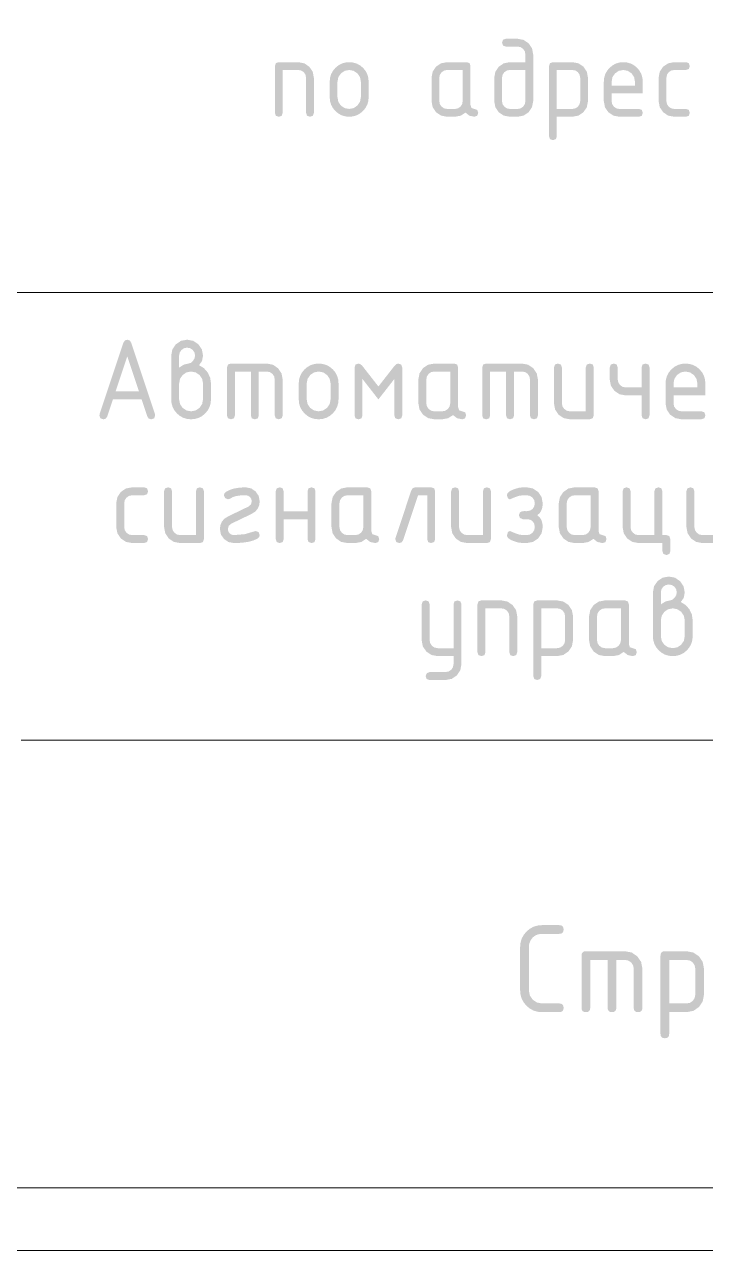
# Model space of a CAD drawing. Header units: millimetres. Extents: x 0 to 420, y 0 to 297.
# Drawn here: x 319.28 to 338.16, y 0 to 33.97 of the extents above; entities that cross this region are included whole.
import ezdxf

# ---------------------------------------------------------------- set-up
doc = ezdxf.new("R2010")
doc.units = ezdxf.units.MM

msp = doc.modelspace()

# ---------------------------------------------------------------- hatches: boundary and pattern name
h = msp.add_hatch(color=7)
h.paths.add_polyline_path([(333.384771, 33.139732), (333.384771, 31.843825), (333.353076, 31.676049), (333.258543, 31.536798), (333.119292, 31.442816), (332.953169, 31.411672), (332.737093, 31.411672), (332.569317, 31.443091), (332.430066, 31.537349), (332.336084, 31.676944), (332.30494, 31.843825), (332.30494, 32.491503), (332.33636, 32.659072), (332.430617, 32.79853), (332.570213, 32.892305), (332.737093, 32.923655), (333.168695, 32.923655), (333.168695, 33.139732), (333.153054, 33.223654), (333.106407, 33.293521), (333.037023, 33.340167), (332.953169, 33.355808), (332.629055, 33.355808), (332.547957, 33.382749), (332.521017, 33.463846), (332.547957, 33.544737), (332.629055, 33.571885), (332.953169, 33.571885), (333.120257, 33.54019), (333.259645, 33.445656), (333.353421, 33.306337)], flags=0)
h.paths.add_polyline_path([(333.168695, 31.843825), (333.168695, 32.707579), (332.737093, 32.707579), (332.653446, 32.691869), (332.583855, 32.64474), (332.536726, 32.574943), (332.521017, 32.491503), (332.521017, 31.843825), (332.536795, 31.761073), (332.584406, 31.691138), (332.654342, 31.643527), (332.737093, 31.627748), (332.953169, 31.627748), (333.036127, 31.643458), (333.105856, 31.690587), (333.152985, 31.760178)], flags=0)
for points in [[(326.225246, 31.51971), (326.225246, 32.815617), (326.252187, 32.896508), (326.333284, 32.923655), (326.873475, 32.923655), (327.039598, 32.891961), (327.178849, 32.797427), (327.273382, 32.658107), (327.305077, 32.491503), (327.305077, 31.51971), (327.277929, 31.438613), (327.197039, 31.411672), (327.115941, 31.438613), (327.089, 31.51971), (327.089, 32.491503), (327.07336, 32.575839), (327.026713, 32.645292), (326.957329, 32.691938), (326.873475, 32.707579), (326.441322, 32.707579), (326.441322, 31.51971), (326.414175, 31.438613), (326.333284, 31.411672), (326.252187, 31.438613)], [(337.078261, 32.491503), (337.078261, 31.843825), (337.09404, 31.761073), (337.141651, 31.691138), (337.211586, 31.643527), (337.294338, 31.627748), (337.617901, 31.627748), (337.698792, 31.600601), (337.725939, 31.51971), (337.698792, 31.438613), (337.617901, 31.411672), (337.294338, 31.411672), (337.126561, 31.442816), (336.987311, 31.536798), (336.893328, 31.676049), (336.862185, 31.843825), (336.862185, 32.491503), (336.893328, 32.659072), (336.987311, 32.79853), (337.126561, 32.892305), (337.294338, 32.923655), (337.617901, 32.923655), (337.698792, 32.896508), (337.725939, 32.815617), (337.698792, 32.73452), (337.617901, 32.707579), (337.294338, 32.707579), (337.210691, 32.691869), (337.1411, 32.64474), (337.093971, 32.574943)], [(325.007219, 24.573287), (325.999958, 24.573287), (326.169594, 24.541041), (326.311946, 24.444303), (326.408684, 24.301952), (326.44093, 24.132315), (326.44093, 23.139576), (326.4133, 23.056756), (326.330687, 23.029333), (326.247867, 23.056756), (326.220444, 23.139576), (326.220444, 24.132315), (326.204459, 24.217822), (326.157054, 24.28886), (326.085947, 24.336747), (325.999958, 24.352801), (325.779472, 24.352801), (325.779472, 23.139576), (325.751842, 23.056756), (325.669229, 23.029333), (325.586408, 23.056756), (325.558985, 23.139576), (325.558985, 24.352801), (325.117462, 24.352801), (325.117462, 23.139576), (325.089832, 23.056756), (325.007219, 23.029333), (324.924399, 23.056756), (324.896976, 23.139576), (324.896976, 24.463044), (324.924399, 24.545658)], [(329.094808, 23.580549), (328.653285, 24.145544), (328.653285, 23.139576), (328.625655, 23.056756), (328.543042, 23.029333), (328.460222, 23.056756), (328.432799, 23.139576), (328.432799, 24.463044), (328.460222, 24.545658), (328.543042, 24.573287), (328.597957, 24.555648), (328.653285, 24.503283), (329.094808, 23.938287), (329.53578, 24.503283), (329.590695, 24.555648), (329.646023, 24.573287), (329.728637, 24.545658), (329.756267, 24.463044), (329.756267, 23.139576), (329.728637, 23.056756), (329.646023, 23.029333), (329.563203, 23.056756), (329.53578, 23.139576), (329.53578, 24.145544)], [(332.082294, 24.573287), (333.075033, 24.573287), (333.244669, 24.541041), (333.387021, 24.444303), (333.483759, 24.301952), (333.516005, 24.132315), (333.516005, 23.139576), (333.488375, 23.056756), (333.405762, 23.029333), (333.322942, 23.056756), (333.295519, 23.139576), (333.295519, 24.132315), (333.279534, 24.217822), (333.232129, 24.28886), (333.161022, 24.336747), (333.075033, 24.352801), (332.854547, 24.352801), (332.854547, 23.139576), (332.826917, 23.056756), (332.744303, 23.029333), (332.661483, 23.056756), (332.63406, 23.139576), (332.63406, 24.352801), (332.192537, 24.352801), (332.192537, 23.139576), (332.164907, 23.056756), (332.082294, 23.029333), (331.999474, 23.056756), (331.972051, 23.139576), (331.972051, 24.463044), (331.999474, 24.545658)], [(335.064147, 24.463044), (335.064147, 23.139576), (335.036518, 23.056756), (334.953904, 23.029333), (334.402138, 23.029333), (334.231123, 23.061235), (334.089047, 23.157215), (333.993067, 23.299291), (333.961166, 23.470305), (333.961166, 24.463044), (333.988588, 24.545658), (334.071409, 24.573287), (334.154022, 24.545658), (334.181652, 24.463044), (334.181652, 23.470305), (334.197844, 23.386383), (334.246695, 23.314863), (334.318215, 23.266011), (334.402138, 23.249819), (334.843661, 23.249819), (334.843661, 24.463044), (334.871084, 24.545658), (334.953904, 24.573287), (335.036518, 24.545658)], [(336.610855, 24.463044), (336.610855, 23.139576), (336.583226, 23.056756), (336.500612, 23.029333), (336.417792, 23.056756), (336.390369, 23.139576), (336.390369, 23.690792), (335.948846, 23.690792), (335.779898, 23.722349), (335.637409, 23.817571), (335.540189, 23.957718), (335.507874, 24.123496), (335.507874, 24.463044), (335.535297, 24.545658), (335.618117, 24.573287), (335.70073, 24.545658), (335.72836, 24.463044), (335.72836, 24.132315), (335.744552, 24.047979), (335.793403, 23.976872), (335.864923, 23.928021), (335.948846, 23.911829), (336.390369, 23.911829), (336.390369, 24.463044), (336.417792, 24.545658), (336.500612, 24.573287), (336.583226, 24.545658)], [(322.047306, 20.703188), (322.047306, 20.041178), (322.063498, 19.957256), (322.112349, 19.885736), (322.18387, 19.836884), (322.267792, 19.820692), (322.599072, 19.820692), (322.681686, 19.793063), (322.709315, 19.710449), (322.681686, 19.627629), (322.599072, 19.600206), (322.267792, 19.600206), (322.096778, 19.632108), (321.954702, 19.728088), (321.858721, 19.870164), (321.82682, 20.041178), (321.82682, 20.703188), (321.858721, 20.873996), (321.954702, 21.016278), (322.096778, 21.112052), (322.267792, 21.14416), (322.599072, 21.14416), (322.681686, 21.116531), (322.709315, 21.033917), (322.681686, 20.951097), (322.599072, 20.923674), (322.267792, 20.923674), (322.182974, 20.907551), (322.111798, 20.859182), (322.063429, 20.7878)], [(324.257021, 21.033917), (324.257021, 19.710449), (324.229392, 19.627629), (324.146778, 19.600206), (323.595012, 19.600206), (323.423997, 19.632108), (323.281921, 19.728088), (323.185941, 19.870164), (323.154039, 20.041178), (323.154039, 21.033917), (323.181462, 21.116531), (323.264282, 21.14416), (323.346896, 21.116531), (323.374526, 21.033917), (323.374526, 20.041178), (323.390717, 19.957256), (323.439569, 19.885736), (323.511089, 19.836884), (323.595012, 19.820692), (324.036535, 19.820692), (324.036535, 21.033917), (324.063958, 21.116531), (324.146778, 21.14416), (324.229392, 21.116531)], [(325.693486, 19.930935), (325.7761, 19.903306), (325.803729, 19.820692), (325.788157, 19.764124), (325.741993, 19.722025), (325.621372, 19.668574), (325.471967, 19.630523), (325.293726, 19.607768), (325.086598, 19.600206), (324.937908, 19.628318), (324.813195, 19.712654), (324.72886, 19.837367), (324.700748, 19.986057), (324.714502, 20.09872), (324.7558, 20.194485), (324.824693, 20.273404), (324.921234, 20.335527), (325.492844, 20.611135), (325.560574, 20.669426), (325.583243, 20.75831), (325.570979, 20.821493), (325.534736, 20.875167), (325.481062, 20.91141), (325.417879, 20.923674), (325.253341, 20.917611), (325.138412, 20.899972), (325.059451, 20.872411), (324.973048, 20.82666), (324.921234, 20.813431), (324.844064, 20.846504), (324.810991, 20.923674), (324.825529, 20.977762), (324.869419, 21.020688), (324.976278, 21.07463), (325.103341, 21.113223), (325.250559, 21.136417), (325.417879, 21.14416), (325.566293, 21.115773), (325.69073, 21.031161), (325.775342, 20.906724), (325.803729, 20.75831), (325.789794, 20.645336), (325.748057, 20.549468), (325.678621, 20.470653), (325.58159, 20.408839), (325.01494, 20.136539), (324.944522, 20.076181), (324.921234, 19.986057), (324.933291, 19.92246), (324.969741, 19.869199), (325.023002, 19.83275), (325.086598, 19.820692), (325.38894, 19.846048), (325.651594, 19.922667)], [(326.467942, 20.261665), (326.467942, 19.710449), (326.440312, 19.627629), (326.357699, 19.600206), (326.274879, 19.627629), (326.247456, 19.710449), (326.247456, 21.033917), (326.274879, 21.116531), (326.357699, 21.14416), (326.440312, 21.116531), (326.467942, 21.033917), (326.467942, 20.482702), (327.129951, 20.482702), (327.129951, 21.033917), (327.157374, 21.116531), (327.240194, 21.14416), (327.322808, 21.116531), (327.350437, 21.033917), (327.350437, 19.710449), (327.322808, 19.627629), (327.240194, 19.600206), (327.157374, 19.627629), (327.129951, 19.710449), (327.129951, 20.261665)], [(330.115005, 21.14416), (330.556529, 21.14416), (330.639142, 21.116531), (330.666772, 21.033917), (330.666772, 19.710449), (330.639142, 19.627629), (330.556529, 19.600206), (330.473708, 19.627629), (330.446286, 19.710449), (330.446286, 20.923674), (330.193829, 20.923674), (329.777661, 19.675172), (329.739283, 19.618879), (329.674033, 19.600206), (329.591213, 19.628043), (329.56379, 19.712103), (329.568751, 19.745727), (330.004762, 21.053761), (330.047275, 21.121492)], [(332.21348, 21.033917), (332.21348, 19.710449), (332.18585, 19.627629), (332.103237, 19.600206), (331.55147, 19.600206), (331.380456, 19.632108), (331.23838, 19.728088), (331.1424, 19.870164), (331.110498, 20.041178), (331.110498, 21.033917), (331.137921, 21.116531), (331.220741, 21.14416), (331.303354, 21.116531), (331.330984, 21.033917), (331.330984, 20.041178), (331.347176, 19.957256), (331.396027, 19.885736), (331.467548, 19.836884), (331.55147, 19.820692), (331.992994, 19.820692), (331.992994, 21.033917), (332.020417, 21.116531), (332.103237, 21.14416), (332.18585, 21.116531)], [(333.429459, 20.041178), (333.414645, 20.133369), (333.370479, 20.203236), (333.313083, 20.242372), (333.240392, 20.260011), (333.098178, 20.261665), (333.019906, 20.293635), (332.987935, 20.371908), (333.020457, 20.451283), (333.064347, 20.476087), (333.130149, 20.484356), (333.163773, 20.484356), (333.198499, 20.482702), (333.297236, 20.49848), (333.369927, 20.546092), (333.414576, 20.616785), (333.429459, 20.703188), (333.413405, 20.788695), (333.365518, 20.859733), (333.294411, 20.90762), (333.208421, 20.923674), (333.098178, 20.923674), (332.995721, 20.909618), (332.87218, 20.86745), (332.772066, 20.825558), (332.740991, 20.811777), (332.709227, 20.821699), (332.682011, 20.851465), (332.657206, 20.928635), (332.66848, 20.9707), (332.702337, 21.010904), (332.758828, 21.049248), (332.838005, 21.085731), (332.977807, 21.129415), (333.098178, 21.14416), (333.208421, 21.14416), (333.379505, 21.112052), (333.522063, 21.016278), (333.617836, 20.873996), (333.649945, 20.703188), (333.640436, 20.593832), (333.611911, 20.502201), (333.564369, 20.428244), (333.497809, 20.371908), (333.564369, 20.31434), (333.611911, 20.240029), (333.640436, 20.148976), (333.649945, 20.041178), (333.617836, 19.870164), (333.522063, 19.728088), (333.379505, 19.632108), (333.208421, 19.600206), (333.098178, 19.600206), (332.974844, 19.614331), (332.8358, 19.656981), (332.757665, 19.691708), (332.701854, 19.729742), (332.668368, 19.771083), (332.657206, 19.815731), (332.682011, 19.89235), (332.70964, 19.922392), (332.742644, 19.932589), (332.77868, 19.918533), (332.877141, 19.876365), (332.996961, 19.834473), (333.098178, 19.820692), (333.208421, 19.820692), (333.293515, 19.836815), (333.364966, 19.885185), (333.413336, 19.95636)], [(337.077021, 19.820692), (337.159634, 19.793063), (337.187264, 19.710449), (337.187264, 19.37972), (337.159634, 19.297107), (337.077021, 19.269477), (336.994201, 19.297107), (336.966778, 19.37972), (336.966778, 19.600206), (336.304768, 19.600206), (336.133754, 19.632177), (335.991678, 19.728639), (335.895698, 19.871266), (335.863796, 20.041178), (335.863796, 21.033917), (335.891219, 21.116531), (335.974039, 21.14416), (336.056652, 21.116531), (336.084282, 21.033917), (336.084282, 20.041178), (336.100474, 19.957256), (336.149326, 19.885736), (336.220846, 19.836884), (336.304768, 19.820692), (336.746292, 19.820692), (336.746292, 21.033917), (336.773715, 21.116531), (336.856535, 21.14416), (336.939148, 21.116531), (336.966778, 21.033917), (336.966778, 19.820692)], [(338.736404, 21.033917), (338.736404, 19.710449), (338.708774, 19.627629), (338.626161, 19.600206), (338.074394, 19.600206), (337.90338, 19.632108), (337.761304, 19.728088), (337.665324, 19.870164), (337.633422, 20.041178), (337.633422, 21.033917), (337.660845, 21.116531), (337.743665, 21.14416), (337.826279, 21.116531), (337.853908, 21.033917), (337.853908, 20.041178), (337.8701, 19.957256), (337.918952, 19.885736), (337.990472, 19.836884), (338.074394, 19.820692), (338.515918, 19.820692), (338.515918, 21.033917), (338.543341, 21.116531), (338.626161, 21.14416), (338.708774, 21.116531)], [(331.176321, 16.243619), (331.176321, 16.467413), (330.734797, 16.467413), (330.563783, 16.499383), (330.421707, 16.595846), (330.325727, 16.738473), (330.293825, 16.908385), (330.293825, 17.901124), (330.321248, 17.983737), (330.404068, 18.011367), (330.486682, 17.983737), (330.514311, 17.901124), (330.514311, 16.908385), (330.530503, 16.824462), (330.579355, 16.752942), (330.650875, 16.704091), (330.734797, 16.687899), (331.176321, 16.687899), (331.176321, 17.901124), (331.203744, 17.983737), (331.286564, 18.011367), (331.369177, 17.983737), (331.396807, 17.901124), (331.396807, 16.246926), (331.365112, 16.077014), (331.270579, 15.934387), (331.12995, 15.838131), (330.960796, 15.805954), (330.514311, 15.805954), (330.431491, 15.833584), (330.404068, 15.916197), (330.437141, 15.992816), (330.514311, 16.02644), (330.955835, 16.02644), (331.041342, 16.042012), (331.11238, 16.088176), (331.160267, 16.158043)], [(331.840533, 16.577656), (331.840533, 17.901124), (331.867956, 17.983737), (331.950776, 18.011367), (332.502543, 18.011367), (332.672179, 17.979121), (332.814531, 17.882382), (332.911269, 17.740031), (332.943515, 17.570394), (332.943515, 16.577656), (332.915885, 16.494836), (332.833272, 16.467413), (332.750452, 16.494836), (332.723029, 16.577656), (332.723029, 17.570394), (332.706975, 17.655902), (332.659088, 17.72694), (332.58805, 17.774826), (332.502543, 17.79088), (332.061019, 17.79088), (332.061019, 16.577656), (332.03339, 16.494836), (331.950776, 16.467413), (331.867956, 16.494836)], [(334.108472, 9.013787), (334.161285, 9.006242), (334.199009, 8.983608), (334.221643, 8.945884), (334.229188, 8.893071), (334.221643, 8.840258), (334.199009, 8.802534), (334.161285, 8.7799), (334.108472, 8.772355), (333.626159, 8.772355), (333.528576, 8.761193), (333.44412, 8.727706), (333.372686, 8.671896), (333.314171, 8.593761), (333.277239, 8.505773), (333.265113, 8.410758), (333.265113, 7.205801), (333.291571, 7.066964), (333.370946, 6.950037), (333.487597, 6.870662), (333.626159, 6.844204), (334.108472, 6.844204), (334.161285, 6.836668), (334.199009, 6.814094), (334.221643, 6.776533), (334.229188, 6.724039), (334.221643, 6.671225), (334.199009, 6.633502), (334.161285, 6.610867), (334.108472, 6.603323), (333.626159, 6.603323), (333.505865, 6.614287), (333.394717, 6.647213), (333.292768, 6.702154), (333.200069, 6.77916), (333.122744, 6.871868), (333.06764, 6.973877), (333.034653, 7.085188), (333.02368, 7.205801), (333.02368, 8.410758), (333.034653, 8.53106), (333.06764, 8.642268), (333.122744, 8.744381), (333.200069, 8.837398), (333.292768, 8.914491), (333.394717, 8.969621), (333.505865, 9.002737), (333.626159, 9.013787)], [(334.846192, 8.290593), (335.930983, 8.290593), (336.116467, 8.255453), (336.272186, 8.150033), (336.377606, 7.994245), (336.412746, 7.808279), (336.412746, 6.724039), (336.405201, 6.671225), (336.382566, 6.633502), (336.344843, 6.610867), (336.292029, 6.603323), (336.239302, 6.610867), (336.201768, 6.633502), (336.179323, 6.671225), (336.171864, 6.724039), (336.171864, 7.808279), (336.154501, 7.902537), (336.102411, 7.980258), (336.024759, 8.032348), (335.930983, 8.049712), (335.689551, 8.049712), (335.689551, 6.724039), (335.682015, 6.671225), (335.659441, 6.633502), (335.621881, 6.610867), (335.569386, 6.603323), (335.516573, 6.610867), (335.478849, 6.633502), (335.456215, 6.671225), (335.44867, 6.724039), (335.44867, 8.049712), (334.966908, 8.049712), (334.966908, 6.724039), (334.959363, 6.671225), (334.936729, 6.633502), (334.899005, 6.610867), (334.846192, 6.603323), (334.793378, 6.610867), (334.755655, 6.633502), (334.73302, 6.671225), (334.725476, 6.724039), (334.725476, 8.169876), (334.73302, 8.22269), (334.755655, 8.260414), (334.793378, 8.283048)]]:
    msp.add_hatch(color=7).paths.add_polyline_path(points, flags=0)
h = msp.add_hatch(color=7)
h.paths.add_polyline_path([(327.744328, 31.951863), (327.744328, 32.383464), (327.754155, 32.491365), (327.783671, 32.590997), (327.832927, 32.682361), (327.901975, 32.765457), (327.985079, 32.834591), (328.076504, 32.884037), (328.1763, 32.913742), (328.284519, 32.923655), (328.393444, 32.913845), (328.493636, 32.88445), (328.585043, 32.835521), (328.667613, 32.76711), (328.736024, 32.684531), (328.784953, 32.593064), (328.814348, 32.492708), (328.824158, 32.383464), (328.824158, 31.951863), (328.814245, 31.843644), (328.78454, 31.743848), (328.735094, 31.652424), (328.66596, 31.569319), (328.582872, 31.500271), (328.491569, 31.451015), (328.3921, 31.421499), (328.284519, 31.411672), (328.1763, 31.421499), (328.076504, 31.451015), (327.985079, 31.500271), (327.901975, 31.569319), (327.832927, 31.652424), (327.783671, 31.743848), (327.754155, 31.843644)], flags=0)
h.paths.add_polyline_path([(328.608082, 31.951863), (328.608082, 32.383464), (328.584242, 32.507832), (328.513273, 32.61277), (328.408611, 32.683739), (328.284519, 32.707579), (328.159737, 32.683739), (328.055213, 32.61277), (327.984037, 32.507832), (327.960404, 32.383464), (327.960404, 31.951863), (327.983693, 31.826117), (328.054111, 31.721455), (328.158773, 31.651037), (328.284519, 31.627748), (328.408611, 31.651382), (328.513273, 31.722557), (328.584242, 31.827081)], flags=0)
h = msp.add_hatch(color=7)
h.paths.add_polyline_path([(331.430677, 32.707579), (330.999075, 32.707579), (330.915428, 32.691869), (330.845837, 32.64474), (330.798709, 32.574943), (330.782999, 32.491503), (330.782999, 31.843825), (330.798777, 31.761073), (330.846389, 31.691138), (330.916324, 31.643527), (330.999075, 31.627748), (331.215152, 31.627748), (331.29811, 31.643458), (331.367838, 31.690587), (331.414967, 31.760178), (331.430677, 31.843825)], flags=0)
h.paths.add_polyline_path([(331.86283, 31.51971), (331.835682, 31.438613), (331.754791, 31.411672), (331.617677, 31.440266), (331.507847, 31.526325), (331.374728, 31.440266), (331.215152, 31.411672), (330.999075, 31.411672), (330.831299, 31.442816), (330.692048, 31.536798), (330.598066, 31.676049), (330.566922, 31.843825), (330.566922, 32.491503), (330.598066, 32.659072), (330.692048, 32.79853), (330.831299, 32.892305), (330.999075, 32.923655), (331.538715, 32.923655), (331.619606, 32.896508), (331.646753, 32.815617), (331.646753, 31.735786), (331.673694, 31.654689), (331.754791, 31.627748), (331.835682, 31.600601)], flags=0)
h = msp.add_hatch(color=7)
h.paths.add_polyline_path([(333.824022, 32.815617), (333.850962, 32.896508), (333.93206, 32.923655), (334.472251, 32.923655), (334.639338, 32.892305), (334.778727, 32.79853), (334.872502, 32.659072), (334.903853, 32.491503), (334.903853, 31.843825), (334.872502, 31.676944), (334.778727, 31.537349), (334.639338, 31.443091), (334.472251, 31.411672), (334.040098, 31.411672), (334.040098, 30.871481), (334.012951, 30.79059), (333.93206, 30.763443), (333.850962, 30.79059), (333.824022, 30.871481)], flags=0)
h.paths.add_polyline_path([(334.040098, 32.707579), (334.040098, 31.627748), (334.472251, 31.627748), (334.555209, 31.643458), (334.624938, 31.690587), (334.672067, 31.760178), (334.687776, 31.843825), (334.687776, 32.491503), (334.672135, 32.575839), (334.625489, 32.645292), (334.556105, 32.691938), (334.472251, 32.707579)], flags=0)
h = msp.add_hatch(color=7)
h.paths.add_polyline_path([(335.883294, 32.707579), (335.758513, 32.683739), (335.653989, 32.61277), (335.582813, 32.507832), (335.55918, 32.383464), (335.55918, 32.275977), (336.206858, 32.275977), (336.206858, 32.383464), (336.183018, 32.507832), (336.112049, 32.61277), (336.007387, 32.683739)], flags=0)
h.paths.add_polyline_path([(335.55918, 32.059901), (335.55918, 31.843825), (335.574958, 31.761073), (335.622569, 31.691138), (335.692505, 31.643527), (335.775256, 31.627748), (336.314896, 31.627748), (336.395787, 31.600601), (336.422934, 31.51971), (336.395787, 31.438613), (336.314896, 31.411672), (335.775256, 31.411672), (335.60748, 31.442816), (335.468229, 31.536798), (335.374247, 31.676049), (335.343103, 31.843825), (335.343103, 32.383464), (335.35293, 32.491365), (335.382446, 32.590997), (335.431703, 32.682361), (335.500751, 32.765457), (335.583855, 32.834591), (335.675279, 32.884037), (335.775075, 32.913742), (335.883294, 32.923655), (335.99222, 32.913845), (336.092412, 32.88445), (336.183819, 32.835521), (336.266389, 32.76711), (336.3348, 32.684531), (336.383729, 32.593064), (336.413124, 32.492708), (336.422934, 32.383464), (336.422934, 32.059901)], flags=0)
h = msp.add_hatch(color=7)
h.paths.add_polyline_path([(322.133406, 24.77393), (321.809291, 23.801035), (322.45752, 23.801035)], flags=0)
h.paths.add_polyline_path([(322.905107, 23.139576), (322.877478, 23.056756), (322.794864, 23.029333), (322.728167, 23.048006), (322.689582, 23.104299), (322.530832, 23.580549), (321.735428, 23.580549), (321.576678, 23.104299), (321.537887, 23.048006), (321.471396, 23.029333), (321.388576, 23.056756), (321.361153, 23.139576), (321.366114, 23.174854), (322.023163, 25.146551), (322.065468, 25.212559), (322.133406, 25.234746), (322.20031, 25.213386), (322.241995, 25.149858), (322.900146, 23.174854)], flags=0)
h = msp.add_hatch(color=7)
h.paths.add_polyline_path([(323.570754, 24.463044), (323.70525, 24.545658), (323.828171, 24.573287), (323.893835, 24.592373), (323.954951, 24.649906), (323.997877, 24.72184), (324.012277, 24.793773), (323.996223, 24.879763), (323.948336, 24.95087), (323.87723, 24.998274), (323.79124, 25.014259), (323.706422, 24.998136), (323.635246, 24.949767), (323.586877, 24.878592), (323.570754, 24.793773)], flags=0)
h.paths.add_polyline_path([(324.12252, 24.528088), (324.258464, 24.44575), (324.363401, 24.325792), (324.43065, 24.180546), (324.45325, 24.022072), (324.45325, 23.580549), (324.44313, 23.469642), (324.412804, 23.367573), (324.362325, 23.274288), (324.291744, 23.189737), (324.206891, 23.11956), (324.113563, 23.069434), (324.011761, 23.039358), (323.901483, 23.029333), (323.790577, 23.039367), (323.688507, 23.069503), (323.595223, 23.119793), (323.510671, 23.190288), (323.440495, 23.275141), (323.390369, 23.368468), (323.360293, 23.470271), (323.350268, 23.580549), (323.350268, 24.793773), (323.382238, 24.964581), (323.478701, 25.106864), (323.621328, 25.202637), (323.79124, 25.234746), (323.962323, 25.202499), (324.104882, 25.105761), (324.200655, 24.96341), (324.232763, 24.793773), (324.205134, 24.643774)], flags=0)
h.paths.add_polyline_path([(324.232763, 23.580549), (324.232763, 24.022072), (324.20851, 24.148645), (324.136301, 24.255787), (324.029641, 24.328479), (323.901483, 24.352801), (323.773326, 24.328479), (323.666665, 24.255787), (323.594732, 24.148645), (323.570754, 24.022072), (323.570754, 23.580549), (323.594732, 23.452391), (323.666665, 23.345731), (323.773326, 23.273797), (323.901483, 23.249819), (324.029641, 23.273935), (324.136301, 23.346833), (324.20851, 23.453562)], flags=0)
h = msp.add_hatch(color=7)
h.paths.add_polyline_path([(326.886091, 23.580549), (326.886091, 24.022072), (326.896124, 24.132031), (326.92626, 24.23367), (326.97655, 24.326937), (327.047045, 24.411781), (327.131898, 24.482363), (327.225226, 24.532842), (327.327028, 24.563167), (327.437306, 24.573287), (327.548927, 24.563271), (327.651453, 24.533255), (327.744884, 24.483293), (327.82922, 24.413435), (327.899078, 24.329107), (327.94904, 24.235737), (327.979056, 24.133374), (327.989072, 24.022072), (327.989072, 23.580549), (327.978952, 23.470271), (327.948627, 23.368468), (327.898148, 23.275141), (327.827566, 23.190288), (327.742714, 23.119793), (327.649386, 23.069503), (327.547583, 23.039367), (327.437306, 23.029333), (327.327028, 23.039367), (327.225226, 23.069503), (327.131898, 23.119793), (327.047045, 23.190288), (326.97655, 23.275141), (326.92626, 23.368468), (326.896124, 23.470271)], flags=0)
h.paths.add_polyline_path([(327.768586, 23.580549), (327.768586, 24.022072), (327.744264, 24.148645), (327.671572, 24.255787), (327.564361, 24.328479), (327.437306, 24.352801), (327.31032, 24.328479), (327.203591, 24.255787), (327.130692, 24.148645), (327.106577, 24.022072), (327.106577, 23.580549), (327.130555, 23.452391), (327.202488, 23.345731), (327.309148, 23.273797), (327.437306, 23.249819), (327.564361, 23.273935), (327.671572, 23.346833), (327.744264, 23.453562)], flags=0)
h = msp.add_hatch(color=7)
h.paths.add_polyline_path([(331.08492, 24.352801), (330.643397, 24.352801), (330.558579, 24.336678), (330.487403, 24.288309), (330.439034, 24.216927), (330.422911, 24.132315), (330.422911, 23.470305), (330.439103, 23.386383), (330.487954, 23.314863), (330.559474, 23.266011), (330.643397, 23.249819), (330.864434, 23.249819), (330.949046, 23.265942), (331.020428, 23.314312), (331.068797, 23.385487), (331.08492, 23.470305)], flags=0)
h.paths.add_polyline_path([(331.525893, 23.139576), (331.498263, 23.056756), (331.41565, 23.029333), (331.275572, 23.05841), (331.163193, 23.146191), (331.027456, 23.05841), (330.864434, 23.029333), (330.643397, 23.029333), (330.472382, 23.061235), (330.330307, 23.157215), (330.234326, 23.299291), (330.202425, 23.470305), (330.202425, 24.132315), (330.234326, 24.303123), (330.330307, 24.445405), (330.472382, 24.541179), (330.643397, 24.573287), (331.195163, 24.573287), (331.277777, 24.545658), (331.305407, 24.463044), (331.305407, 23.360062), (331.332829, 23.277242), (331.41565, 23.249819), (331.498263, 23.22219)], flags=0)
h = msp.add_hatch(color=7)
h.paths.add_polyline_path([(337.605797, 24.352801), (337.478811, 24.328479), (337.372082, 24.255787), (337.299183, 24.148645), (337.275068, 24.022072), (337.275068, 23.911829), (337.937077, 23.911829), (337.937077, 24.022072), (337.912755, 24.148645), (337.840063, 24.255787), (337.732852, 24.328479)], flags=0)
h.paths.add_polyline_path([(337.275068, 23.690792), (337.275068, 23.470305), (337.29126, 23.386383), (337.340111, 23.314863), (337.411631, 23.266011), (337.495554, 23.249819), (338.04732, 23.249819), (338.129934, 23.22219), (338.157563, 23.139576), (338.129934, 23.056756), (338.04732, 23.029333), (337.495554, 23.029333), (337.324539, 23.061235), (337.182464, 23.157215), (337.086483, 23.299291), (337.054582, 23.470305), (337.054582, 24.022072), (337.064616, 24.132031), (337.094752, 24.23367), (337.145041, 24.326937), (337.215537, 24.411781), (337.300389, 24.482363), (337.393717, 24.532842), (337.495519, 24.563167), (337.605797, 24.573287), (337.717418, 24.563271), (337.819944, 24.533255), (337.913375, 24.483293), (337.997711, 24.413435), (338.067569, 24.329107), (338.117531, 24.235737), (338.147547, 24.133374), (338.157563, 24.022072), (338.157563, 23.690792)], flags=0)
h = msp.add_hatch(color=7)
h.paths.add_polyline_path([(328.676659, 20.923674), (328.235136, 20.923674), (328.150318, 20.907551), (328.079142, 20.859182), (328.030773, 20.7878), (328.01465, 20.703188), (328.01465, 20.041178), (328.030842, 19.957256), (328.079693, 19.885736), (328.151213, 19.836884), (328.235136, 19.820692), (328.456173, 19.820692), (328.540785, 19.836815), (328.612167, 19.885185), (328.660536, 19.95636), (328.676659, 20.041178)], flags=0)
h.paths.add_polyline_path([(329.117632, 19.710449), (329.090002, 19.627629), (329.007389, 19.600206), (328.867311, 19.629283), (328.754932, 19.717064), (328.619195, 19.629283), (328.456173, 19.600206), (328.235136, 19.600206), (328.064121, 19.632108), (327.922046, 19.728088), (327.826065, 19.870164), (327.794164, 20.041178), (327.794164, 20.703188), (327.826065, 20.873996), (327.922046, 21.016278), (328.064121, 21.112052), (328.235136, 21.14416), (328.786902, 21.14416), (328.869516, 21.116531), (328.897146, 21.033917), (328.897146, 19.930935), (328.924568, 19.848115), (329.007389, 19.820692), (329.090002, 19.793063)], flags=0)
h = msp.add_hatch(color=7)
h.paths.add_polyline_path([(334.976666, 20.923674), (334.535142, 20.923674), (334.450324, 20.907551), (334.379148, 20.859182), (334.330779, 20.7878), (334.314656, 20.703188), (334.314656, 20.041178), (334.330848, 19.957256), (334.379699, 19.885736), (334.45122, 19.836884), (334.535142, 19.820692), (334.756179, 19.820692), (334.840791, 19.836815), (334.912173, 19.885185), (334.960543, 19.95636), (334.976666, 20.041178)], flags=0)
h.paths.add_polyline_path([(335.417638, 19.710449), (335.390008, 19.627629), (335.307395, 19.600206), (335.167317, 19.629283), (335.054938, 19.717064), (334.919201, 19.629283), (334.756179, 19.600206), (334.535142, 19.600206), (334.364128, 19.632108), (334.222052, 19.728088), (334.126071, 19.870164), (334.09417, 20.041178), (334.09417, 20.703188), (334.126071, 20.873996), (334.222052, 21.016278), (334.364128, 21.112052), (334.535142, 21.14416), (335.086909, 21.14416), (335.169522, 21.116531), (335.197152, 21.033917), (335.197152, 19.930935), (335.224575, 19.848115), (335.307395, 19.820692), (335.390008, 19.793063)], flags=0)
h = msp.add_hatch(color=7)
h.paths.add_polyline_path([(336.924062, 17.901124), (337.058558, 17.983737), (337.181479, 18.011367), (337.247143, 18.030452), (337.308259, 18.087986), (337.351185, 18.159919), (337.365585, 18.231853), (337.349531, 18.317842), (337.301644, 18.388949), (337.230537, 18.436354), (337.144548, 18.452339), (337.05973, 18.436216), (336.988554, 18.387847), (336.940185, 18.316671), (336.924062, 18.231853)], flags=0)
h.paths.add_polyline_path([(337.475828, 17.966167), (337.611772, 17.883829), (337.716709, 17.763871), (337.783958, 17.618626), (337.806557, 17.460151), (337.806557, 17.018628), (337.796437, 16.907722), (337.766112, 16.805652), (337.715633, 16.712368), (337.645051, 16.627816), (337.560199, 16.55764), (337.466871, 16.507514), (337.365068, 16.477438), (337.254791, 16.467413), (337.143885, 16.477446), (337.041815, 16.507582), (336.94853, 16.557872), (336.863979, 16.628367), (336.793803, 16.71322), (336.743676, 16.806548), (336.713601, 16.90835), (336.703576, 17.018628), (336.703576, 18.231853), (336.735546, 18.402661), (336.832009, 18.544943), (336.974636, 18.640717), (337.144548, 18.672825), (337.315631, 18.640579), (337.458189, 18.543841), (337.553963, 18.401489), (337.586071, 18.231853), (337.558442, 18.081853)], flags=0)
h.paths.add_polyline_path([(337.586071, 17.018628), (337.586071, 17.460151), (337.561818, 17.586724), (337.489609, 17.693867), (337.382948, 17.766558), (337.254791, 17.79088), (337.126633, 17.766558), (337.019973, 17.693867), (336.94804, 17.586724), (336.924062, 17.460151), (336.924062, 17.018628), (336.94804, 16.89047), (337.019973, 16.78381), (337.126633, 16.711877), (337.254791, 16.687899), (337.382948, 16.712014), (337.489609, 16.784913), (337.561818, 16.891642)], flags=0)
h = msp.add_hatch(color=7)
h.paths.add_polyline_path([(333.387241, 17.901124), (333.414664, 17.983737), (333.497484, 18.011367), (334.049251, 18.011367), (334.220059, 17.979258), (334.362341, 17.883485), (334.458115, 17.741202), (334.490223, 17.570394), (334.490223, 16.908385), (334.458115, 16.738473), (334.362341, 16.595846), (334.220059, 16.499383), (334.049251, 16.467413), (333.607727, 16.467413), (333.607727, 15.916197), (333.580098, 15.833584), (333.497484, 15.805954), (333.414664, 15.833584), (333.387241, 15.916197)], flags=0)
h.paths.add_polyline_path([(333.607727, 17.79088), (333.607727, 16.687899), (334.049251, 16.687899), (334.133862, 16.704022), (334.205245, 16.752391), (334.253614, 16.823567), (334.269737, 16.908385), (334.269737, 17.570394), (334.253683, 17.655902), (334.205796, 17.72694), (334.134758, 17.774826), (334.049251, 17.79088)], flags=0)
h = msp.add_hatch(color=7)
h.paths.add_polyline_path([(335.816445, 17.79088), (335.374922, 17.79088), (335.290103, 17.774757), (335.218928, 17.726388), (335.170559, 17.655006), (335.154436, 17.570394), (335.154436, 16.908385), (335.170628, 16.824462), (335.219479, 16.752942), (335.290999, 16.704091), (335.374922, 16.687899), (335.595959, 16.687899), (335.680571, 16.704022), (335.751953, 16.752391), (335.800322, 16.823567), (335.816445, 16.908385)], flags=0)
h.paths.add_polyline_path([(336.257417, 16.577656), (336.229788, 16.494836), (336.147174, 16.467413), (336.007097, 16.496489), (335.894718, 16.58427), (335.758981, 16.496489), (335.595959, 16.467413), (335.374922, 16.467413), (335.203907, 16.499314), (335.061831, 16.595295), (334.965851, 16.73737), (334.933949, 16.908385), (334.933949, 17.570394), (334.965851, 17.741202), (335.061831, 17.883485), (335.203907, 17.979258), (335.374922, 18.011367), (335.926688, 18.011367), (336.009302, 17.983737), (336.036931, 17.901124), (336.036931, 16.798142), (336.064354, 16.715322), (336.147174, 16.687899), (336.229788, 16.660269)], flags=0)
h = msp.add_hatch(color=7)
h.paths.add_polyline_path([(336.914037, 8.169876), (336.921582, 8.22269), (336.944216, 8.260414), (336.98194, 8.283048), (337.034753, 8.290593), (337.637231, 8.290593), (337.824093, 8.255522), (337.979536, 8.150584), (338.084474, 7.995141), (338.119545, 7.808279), (338.119545, 7.085636), (338.084474, 6.899463), (337.979536, 6.743883), (337.824093, 6.638463), (337.637231, 6.603323), (337.155469, 6.603323), (337.155469, 6.000844), (337.147924, 5.948031), (337.12529, 5.910307), (337.087566, 5.887673), (337.034753, 5.880128), (336.98194, 5.887673), (336.944216, 5.910307), (336.921582, 5.948031), (336.914037, 6.000844)], flags=0)
h.paths.add_polyline_path([(337.155469, 8.049712), (337.155469, 6.844204), (337.637231, 6.844204), (337.729836, 6.861636), (337.807557, 6.914208), (337.860405, 6.992274), (337.878112, 7.085636), (337.878112, 7.808279), (337.860749, 7.902537), (337.808659, 7.980258), (337.731214, 8.032348), (337.637231, 8.049712)], flags=0)

# ---------------------------------------------------------------- linework, layer by layer
at = {"color": 7, "lineweight": 0}
for points in [[(0.211668, 0), (420.073667, 0), (420.073667, 296.925999), (0.211668, 296.925999)], [(7.239002, 1.735667), (418.338, 1.735667), (418.338, 295.190332), (7.239002, 295.190332)]]:
    msp.add_lwpolyline(points, close=True, dxfattribs=at)
for points in [[(265.472334, 26.543), (418.338, 26.543)], [(319.193334, 14.139333), (418.338, 14.139333)], [(265.472334, 1.735667), (418.338, 1.735667)]]:
    msp.add_lwpolyline(points, dxfattribs=at)

doc.saveas('drawing.dxf')
